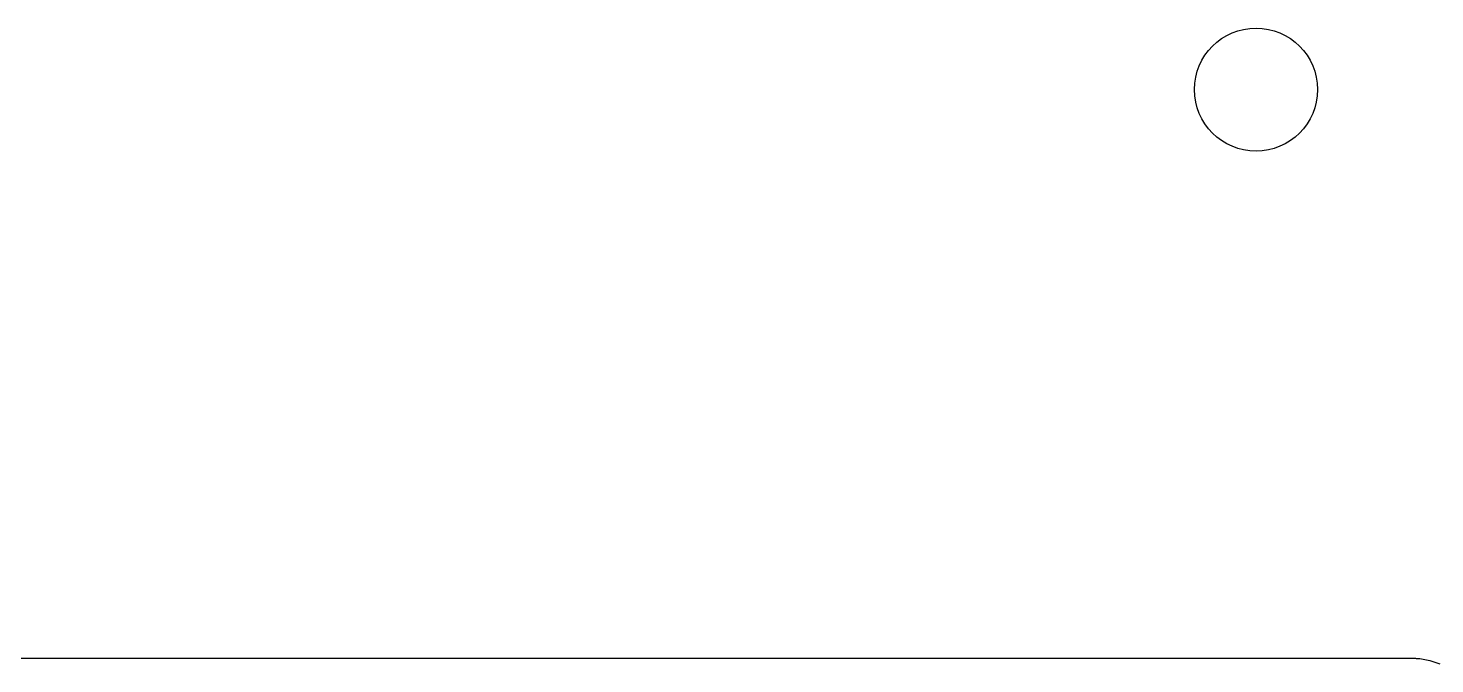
# Model space of a CAD drawing. Header units: millimetres. Extents: x -9 to 276, y -90 to 14.
# Drawn here: x 230.07 to 252.94, y -85.54 to -75.2 of the extents above; entities that cross this region are included whole.
import ezdxf

# ---------------------------------------------------------------- set-up
doc = ezdxf.new("R2010")
doc.units = ezdxf.units.MM
doc.layers.add('BLACK', color=7, linetype='CONTINUOUS')

msp = doc.modelspace()

# ---------------------------------------------------------------- linework, layer by layer
at = {"layer": 'BLACK', "linetype": 'Continuous'}
for p, q in [((227.105269, -85.45), (230.579575, -85.45)), ((230.579575, -85.45), (234.05388, -85.45)), ((234.05388, -85.45), (237.528186, -85.45)), ((237.528186, -85.45), (241.002492, -85.45)), ((241.002492, -85.45), (242.739645, -85.45)), ((242.739645, -85.45), (244.476797, -85.45)), ((244.476797, -85.45), (246.21395, -85.45)), ((246.21395, -85.45), (247.082527, -85.45)), ((247.082527, -85.45), (247.951103, -85.45)), ((247.951103, -85.45), (248.385391, -85.45)), ((248.385391, -85.45), (248.819679, -85.45)), ((248.819679, -85.45), (249.036824, -85.45)), ((249.036824, -85.45), (249.253968, -85.45)), ((249.253968, -85.45), (249.36254, -85.45)), ((249.36254, -85.45), (249.543578, -85.45)), ((249.543578, -85.45), (249.887623, -85.45)), ((249.887623, -85.45), (250.503597, -85.45)), ((250.503597, -85.45), (251.023412, -85.45)), ((251.023412, -85.45), (251.774568, -85.45)), ((251.774568, -85.45), (252.005909, -85.45)), ((252.005909, -85.45), (252.048719, -85.45)), ((252.048719, -85.45), (252.08552, -85.45)), ((252.08552, -85.45), (252.104444, -85.449999)), ((252.104444, -85.449999), (252.286783, -85.45)), ((252.286783, -85.45), (252.338083, -85.450008)), ((252.338083, -85.450008), (252.422089, -85.450019)), ((252.422089, -85.450019), (252.502304, -85.45)), ((252.502304, -85.45), (252.505008, -85.449999)), ((252.505008, -85.449999), (252.530047, -85.449994)), ((252.530047, -85.449994), (252.542484, -85.450009)), ((252.542484, -85.450009), (252.554857, -85.450045)), ((252.554857, -85.450045), (252.567159, -85.45011)), ((252.567159, -85.45011), (252.579381, -85.450209)), ((252.579381, -85.450209), (252.591516, -85.450351)), ((252.591516, -85.450351), (252.603558, -85.450541)), ((252.603558, -85.450541), (252.615499, -85.450788)), ((252.615499, -85.450788), (252.627331, -85.451098)), ((252.627331, -85.451098), (252.639047, -85.451477)), ((252.639047, -85.451477), (252.644859, -85.451696)), ((252.644859, -85.451696), (252.65064, -85.451934)), ((252.65064, -85.451934), (252.656388, -85.452194)), ((252.656388, -85.452194), (252.662102, -85.452475)), ((252.662102, -85.452475), (252.667782, -85.452779)), ((252.667782, -85.452779), (252.673427, -85.453107)), ((252.673427, -85.453107), (252.679035, -85.45346)), ((252.679035, -85.45346), (252.684606, -85.453838)), ((252.684606, -85.453838), (252.690139, -85.454242)), ((252.690139, -85.454242), (252.695633, -85.454673)), ((252.695633, -85.454673), (252.860257, -85.483658)), ((252.860257, -85.483658), (253.02045, -85.541279))]:
    msp.add_line(p, q, dxfattribs=at)
at = {"layer": 'BLACK'}
msp.add_circle((250.0327, -76.20205), 1, dxfattribs=at)

doc.saveas('drawing.dxf')
